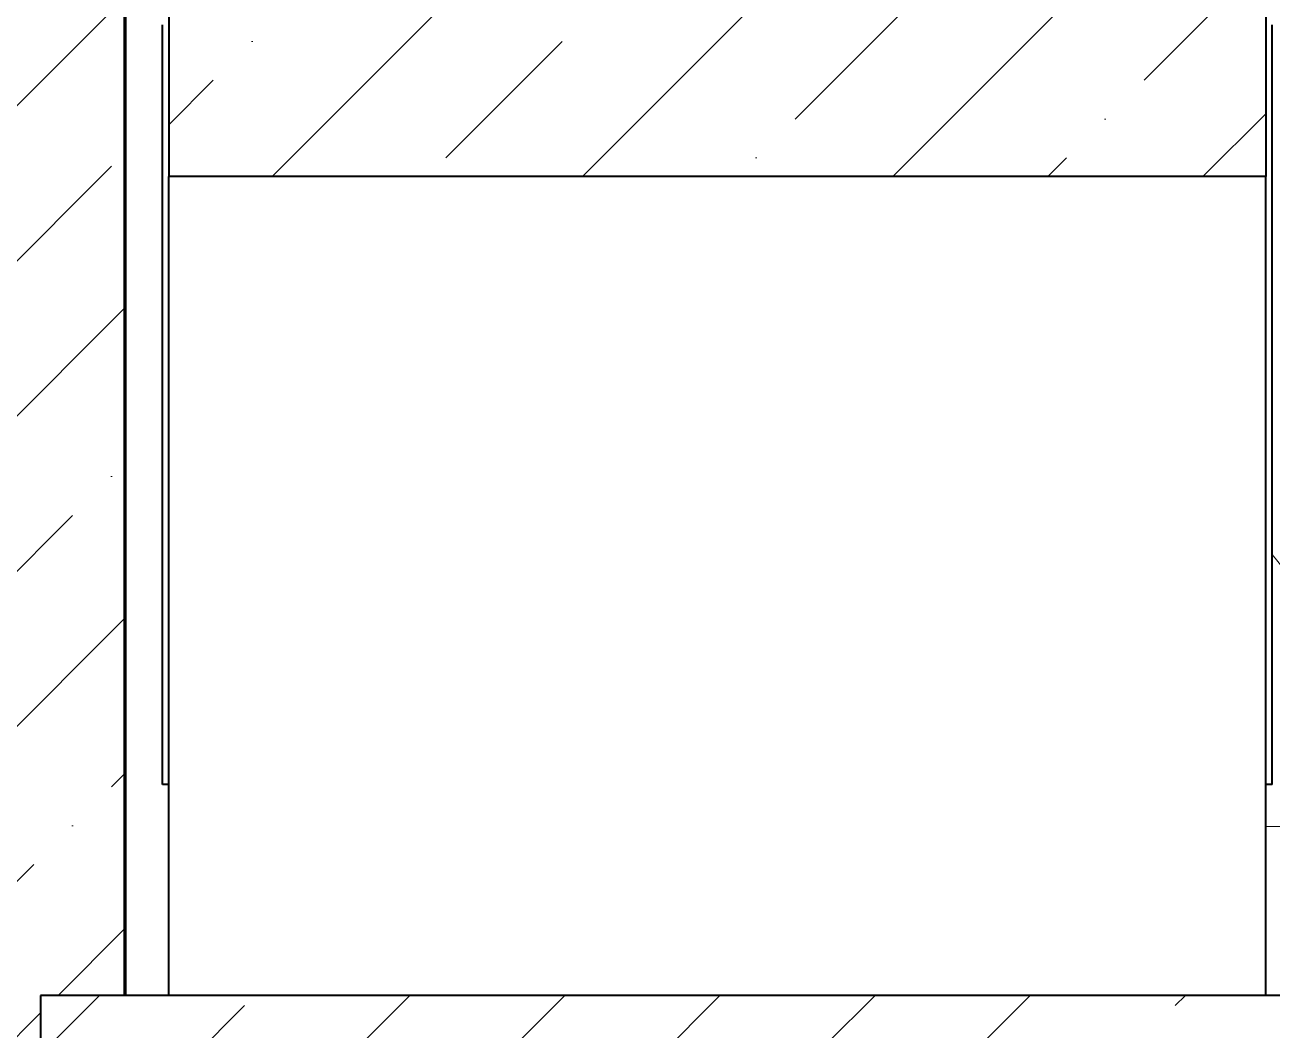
# Model space of a CAD drawing. Header units: feet. Extents: x -10410 to 374725, y -46422 to 88923.
# Drawn here: x 156430 to 157908, y -2741 to -1550 of the extents above; entities that cross this region are included whole.
import ezdxf

# ---------------------------------------------------------------- set-up
doc = ezdxf.new("R2010")
doc.units = ezdxf.units.FT
doc.header["$MEASUREMENT"] = 0
doc.set_wipeout_variables(frame=1)
doc.linetypes.add('Wipeout_Contour', pattern=[1000, 0, -1000])
for name, color, linetype in [('Конструктив - Лестницы', 7, 'Continuous'), ('Конструктив - Стены Несущие', 7, 'Continuous'), ('Местность - Рельеф', 7, 'Continuous')]:
    doc.layers.add(name, color=color, linetype=linetype)
for name, color, linetype, lineweight in [('Конструктив - Лестницы_Ном._пера__21', 7, 'Continuous', 40), ('Конструктив - Перекрытия_Ном._пера__21', 7, 'Continuous', 40), ('Конструктив - Стены Несущие_Ном._пера__1', 7, 'Continuous', 20), ('Конструктив - Стены Несущие_Ном._пера__120', 7, 'Continuous', 5), ('Конструктив - Стены Несущие_Ном._пера__47', 7, 'Continuous', 80), ('Конструктив - Стены Несущие_Ном._пера__74', 255, 'Continuous', 0)]:
    doc.layers.add(name, color=color, linetype=linetype, lineweight=lineweight)

msp = doc.modelspace()

# ---------------------------------------------------------------- wipeouts: each hides what was drawn before it
at = {"color": 254, "linetype": 'Wipeout_Contour', "lineweight": 0, "ltscale": 790806.086206}
msp.add_wipeout([(157900.32072, -2499.99999), (157900.32071, -2700.00002), (158333.44881, -2700), (158333.44881, -2500), (158233.44881, -2500)], dxfattribs=at).dxf.layer = 'Конструктив - Стены Несущие'

# ---------------------------------------------------------------- next in the draw order: wipeouts: each hides what was drawn before it
at = {"color": 254, "linetype": 'Wipeout_Contour', "lineweight": 0, "ltscale": 2673531.270622214}
msp.add_wipeout([(156548.16301, -299.99999), (156548.16301, -2700.00002), (156600.32072, -2700.00002), (156600.32072, -2450.00001), (156592.82072, -2450.00001), (156592.82072, -380.98997), (156607.82072, -380.98997), (156607.82072, -1350), (157424.44883, -1350), (157424.44883, -562.99999), (157892.8207, -562.99999), (157892.8207, -380.98997), (157907.8207, -380.98997), (157907.8207, -562.99999), (158092.8207, -562.99999), (158092.8207, -499.99999), (158092.8207, -300.00006)], dxfattribs=at).dxf.layer = 'Конструктив - Стены Несущие'

# ---------------------------------------------------------------- next in the draw order: hatches: boundary and pattern name
at = {"layer": 'Конструктив - Стены Несущие_Ном._пера__120', "linetype": 'Continuous'}
h = msp.add_hatch(dxfattribs=at)
h.set_pattern_fill('ЖЕЛЕЗОБЕТОН', color=256, style=0, pattern_type=2)
h.set_pattern_definition([(45, (156348.16, -1350), (-183.848, 183.848), []), (45, (156256.24, -1258.08), (-183.848, 183.848), [195, -65, 0, -65])])
h.paths.add_polyline_path([(156148.16301, -3656.83634), (156548.16299, -3656.83634), (156548.16299, -3000.00001), (156448.16294, -3000.00001), (156448.16294, -2700.00002), (156548.16299, -2700.00002), (156548.16299, -299.99999), (156448.16294, -299.99999), (156448.16294, 0), (156148.16301, 0), (156148.16301, -2700.00002), (156148.16301, -3000.00001)])

# ---------------------------------------------------------------- next in the draw order: wipeouts: each hides what was drawn before it
at = {"color": 254, "linetype": 'Wipeout_Contour', "lineweight": 0, "ltscale": 469816.829448}
msp.add_wipeout([(156592.92071, -1550), (156600.32072, -1624.99999), (156600.32072, -1550)], dxfattribs=at).dxf.layer = 'Конструктив - Лестницы'
at = {"color": 254, "linetype": 'Wipeout_Contour', "lineweight": 0, "ltscale": 626430.939867}
msp.add_wipeout([(156600.32071, -1700), (156592.92071, -1700), (156600.32071, -1774.99996), (156600.32071, -1729.49998)], dxfattribs=at).dxf.layer = 'Конструктив - Лестницы'
at = {"color": 254, "linetype": 'Wipeout_Contour', "lineweight": 0, "ltscale": 626437.603839}
msp.add_wipeout([(156592.92071, -1850.00001), (156600.32072, -1924.99998), (156600.32072, -1860), (156600.32072, -1850.00001)], dxfattribs=at).dxf.layer = 'Конструктив - Лестницы'
at = {"color": 254, "linetype": 'Wipeout_Contour', "lineweight": 0, "ltscale": 469832.344421}
msp.add_wipeout([(156592.92071, -2000), (156600.32071, -2074.99991), (156600.32071, -2000)], dxfattribs=at).dxf.layer = 'Конструктив - Лестницы'
at = {"color": 254, "linetype": 'Wipeout_Contour', "lineweight": 0, "ltscale": 469838.377985}
msp.add_wipeout([(156592.92071, -2150), (156600.32072, -2224.99999), (156600.32072, -2150)], dxfattribs=at).dxf.layer = 'Конструктив - Лестницы'
at = {"color": 254, "linetype": 'Wipeout_Contour', "lineweight": 0, "ltscale": 626461.694241}
msp.add_wipeout([(156592.92071, -2300.00002), (156600.32071, -2374.99991), (156600.32071, -2310.00001), (156600.32071, -2300.00002)], dxfattribs=at).dxf.layer = 'Конструктив - Лестницы'
at = {"color": 254, "linetype": 'Wipeout_Contour', "lineweight": 0, "ltscale": 473775.358432}
msp.add_wipeout([(157907.82071, -2300), (157907.72071, -2300), (157907.82071, -2450)], dxfattribs=at).dxf.layer = 'Конструктив - Лестницы'
at = {"color": 254, "linetype": 'Wipeout_Contour', "lineweight": 0, "ltscale": 473627.412831}
msp.add_wipeout([(157900.32071, -2683.61), (157758.27392, -2700.00002), (157900.32071, -2700.00002)], dxfattribs=at).dxf.layer = 'Конструктив - Лестницы'

# ---------------------------------------------------------------- next in the draw order: wipeouts: each hides what was drawn before it
at = {"color": 254, "linetype": 'Wipeout_Contour', "lineweight": 0, "ltscale": 473768.876361}
msp.add_wipeout([(157907.82071, -2150), (157907.72071, -2150), (157907.82071, -2300)], dxfattribs=at).dxf.layer = 'Конструктив - Лестницы'
at = {"color": 254, "linetype": 'Wipeout_Contour', "lineweight": 0, "ltscale": 939695.891795}
msp.add_wipeout([(156600.32072, -2375.00006), (156592.92071, -2300), (156592.92071, -2450.00001), (156600.32072, -2450.00001), (156600.32072, -2400), (156600.32072, -2383.61)], dxfattribs=at).dxf.layer = 'Конструктив - Лестницы'
at = {"color": 254, "linetype": 'Wipeout_Contour', "lineweight": 0, "ltscale": 628951.518345}
msp.add_wipeout([(156600.32072, -2700.00002), (157758.27392, -2700.00002), (157900.32071, -2683.61), (156600.32072, -2683.61)], dxfattribs=at).dxf.layer = 'Конструктив - Лестницы'

# ---------------------------------------------------------------- next in the draw order: wipeouts: each hides what was drawn before it
at = {"color": 254, "linetype": 'Wipeout_Contour', "lineweight": 0, "ltscale": 473762.82163}
msp.add_wipeout([(157907.72071, -2000), (157907.82071, -2150), (157907.82071, -2000)], dxfattribs=at).dxf.layer = 'Конструктив - Лестницы'
at = {"color": 254, "linetype": 'Wipeout_Contour', "lineweight": 0, "ltscale": 939682.785996}
msp.add_wipeout([(156600.32071, -2224.99998), (156592.92071, -2150), (156592.92071, -2300), (156600.32071, -2300), (156600.32071, -2250.00001), (156600.32071, -2248.61)], dxfattribs=at).dxf.layer = 'Конструктив - Лестницы'
at = {"color": 254, "linetype": 'Wipeout_Contour', "lineweight": 0, "ltscale": 473778.529177}
msp.add_wipeout([(157907.82071, -2450), (157907.72071, -2300), (157907.72071, -2450)], dxfattribs=at).dxf.layer = 'Конструктив - Лестницы'
at = {"color": 254, "linetype": 'Wipeout_Contour', "lineweight": 0, "ltscale": 472466.591215}
msp.add_wipeout([(157900.32071, -2683.61), (157900.32071, -2533.61), (156600.32071, -2683.61)], dxfattribs=at).dxf.layer = 'Конструктив - Лестницы'

# ---------------------------------------------------------------- next in the draw order: wipeouts: each hides what was drawn before it
at = {"color": 254, "linetype": 'Wipeout_Contour', "lineweight": 0, "ltscale": 473757.194257}
msp.add_wipeout([(157907.82071, -1850), (157907.72071, -1850), (157907.82071, -2000)], dxfattribs=at).dxf.layer = 'Конструктив - Лестницы'
at = {"color": 254, "linetype": 'Wipeout_Contour', "lineweight": 0, "ltscale": 626442.524638}
msp.add_wipeout([(156592.92071, -2149.99999), (156600.32072, -2149.99999), (156600.32071, -2074.99992), (156592.92071, -2000)], dxfattribs=at).dxf.layer = 'Конструктив - Лестницы'
at = {"color": 254, "linetype": 'Wipeout_Contour', "lineweight": 0, "ltscale": 473771.903726}
msp.add_wipeout([(157907.82071, -2300), (157907.72071, -2150), (157907.72071, -2300)], dxfattribs=at).dxf.layer = 'Конструктив - Лестницы'
at = {"color": 254, "linetype": 'Wipeout_Contour', "lineweight": 0, "ltscale": 469831.099191}
msp.add_wipeout([(156592.92071, -2300), (156592.82071, -2300), (156592.92071, -2450)], dxfattribs=at).dxf.layer = 'Конструктив - Лестницы'
at = {"color": 254, "linetype": 'Wipeout_Contour', "lineweight": 0, "ltscale": 471165.265438}
msp.add_wipeout([(157900.32071, -2533.61), (156600.32071, -2533.61), (156600.32071, -2683.61)], dxfattribs=at).dxf.layer = 'Конструктив - Лестницы'

# ---------------------------------------------------------------- next in the draw order: wipeouts: each hides what was drawn before it
at = {"color": 254, "linetype": 'Wipeout_Contour', "lineweight": 0, "ltscale": 473751.994255}
msp.add_wipeout([(157907.82071, -1700), (157907.72071, -1700), (157907.82071, -1850)], dxfattribs=at).dxf.layer = 'Конструктив - Лестницы'
at = {"color": 254, "linetype": 'Wipeout_Contour', "lineweight": 0, "ltscale": 783046.548552}
msp.add_wipeout([(156600.32072, -1924.99997), (156592.92071, -1850), (156592.92071, -2000), (156600.32072, -2000), (156600.32072, -1933.60999)], dxfattribs=at).dxf.layer = 'Конструктив - Лестницы'
at = {"color": 254, "linetype": 'Wipeout_Contour', "lineweight": 0, "ltscale": 473765.705609}
msp.add_wipeout([(157907.72071, -2000), (157907.72071, -2150), (157907.82071, -2150)], dxfattribs=at).dxf.layer = 'Конструктив - Лестницы'
at = {"color": 254, "linetype": 'Wipeout_Contour', "lineweight": 0, "ltscale": 469824.562702}
msp.add_wipeout([(156592.92071, -2150), (156592.82071, -2150), (156592.92071, -2300)], dxfattribs=at).dxf.layer = 'Конструктив - Лестницы'
at = {"color": 254, "linetype": 'Wipeout_Contour', "lineweight": 0, "ltscale": 631686.440468}
msp.add_wipeout([(157907.72071, -2300), (157900.32071, -2300), (157900.32071, -2374.99999), (157907.72071, -2450)], dxfattribs=at).dxf.layer = 'Конструктив - Лестницы'

# ---------------------------------------------------------------- next in the draw order: wipeouts: each hides what was drawn before it
at = {"color": 254, "linetype": 'Wipeout_Contour', "lineweight": 0, "ltscale": 473747.22164}
msp.add_wipeout([(157907.82071, -1550), (157907.72071, -1550), (157907.82071, -1700)], dxfattribs=at).dxf.layer = 'Конструктив - Лестницы'
at = {"color": 254, "linetype": 'Wipeout_Contour', "lineweight": 0, "ltscale": 939647.775427}
msp.add_wipeout([(156592.92071, -1849.99999), (156600.32072, -1849.99999), (156600.32072, -1800), (156600.32072, -1783.61), (156600.32072, -1775), (156592.92071, -1700)], dxfattribs=at).dxf.layer = 'Конструктив - Лестницы'
at = {"color": 254, "linetype": 'Wipeout_Contour', "lineweight": 0, "ltscale": 473759.934843}
msp.add_wipeout([(157907.82071, -2000), (157907.72071, -1850), (157907.72071, -2000)], dxfattribs=at).dxf.layer = 'Конструктив - Лестницы'
at = {"color": 254, "linetype": 'Wipeout_Contour', "lineweight": 0, "ltscale": 469818.457138}
msp.add_wipeout([(156592.82071, -2000), (156592.92071, -2150), (156592.92071, -2000)], dxfattribs=at).dxf.layer = 'Конструктив - Лестницы'
at = {"color": 254, "linetype": 'Wipeout_Contour', "lineweight": 0, "ltscale": 631677.773611}
msp.add_wipeout([(157907.72071, -2150), (157900.32071, -2150), (157900.32071, -2224.99999), (157907.72071, -2300)], dxfattribs=at).dxf.layer = 'Конструктив - Лестницы'
at = {"color": 254, "linetype": 'Wipeout_Contour', "lineweight": 0, "ltscale": 469834.288998}
msp.add_wipeout([(156592.92071, -2450), (156592.82071, -2300), (156592.82071, -2450)], dxfattribs=at).dxf.layer = 'Конструктив - Лестницы'
at = {"color": 254, "linetype": 'Wipeout_Contour', "lineweight": 0, "ltscale": 631683.546188}
msp.add_wipeout([(157900.32071, -2374.99998), (157900.32071, -2383.61), (157900.32071, -2449.99999), (157907.72071, -2449.99999)], dxfattribs=at).dxf.layer = 'Конструктив - Лестницы'

# ---------------------------------------------------------------- next in the draw order: wipeouts: each hides what was drawn before it
at = {"color": 254, "linetype": 'Wipeout_Contour', "lineweight": 0, "ltscale": 626421.04442}
msp.add_wipeout([(156592.92071, -1550), (156592.92071, -1700), (156600.32072, -1700), (156600.32072, -1624.99999)], dxfattribs=at).dxf.layer = 'Конструктив - Лестницы'
at = {"color": 254, "linetype": 'Wipeout_Contour', "lineweight": 0, "ltscale": 473754.591443}
msp.add_wipeout([(157907.82071, -1850), (157907.72071, -1700), (157907.72071, -1850)], dxfattribs=at).dxf.layer = 'Конструктив - Лестницы'
at = {"color": 254, "linetype": 'Wipeout_Contour', "lineweight": 0, "ltscale": 469812.78252}
msp.add_wipeout([(156592.92071, -1850), (156592.82071, -1850), (156592.92071, -2000)], dxfattribs=at).dxf.layer = 'Конструктив - Лестницы'
at = {"color": 254, "linetype": 'Wipeout_Contour', "lineweight": 0, "ltscale": 631669.676554}
msp.add_wipeout([(157900.32071, -1999.99999), (157900.32071, -2074.99996), (157907.72071, -2150), (157907.72071, -1999.99999)], dxfattribs=at).dxf.layer = 'Конструктив - Лестницы'
at = {"color": 254, "linetype": 'Wipeout_Contour', "lineweight": 0, "ltscale": 469827.607926}
msp.add_wipeout([(156592.92071, -2300), (156592.82071, -2150), (156592.82071, -2300)], dxfattribs=at).dxf.layer = 'Конструктив - Лестницы'
at = {"color": 254, "linetype": 'Wipeout_Contour', "lineweight": 0, "ltscale": 789591.484978}
msp.add_wipeout([(157907.72071, -2299.99999), (157900.32071, -2224.99998), (157900.32071, -2233.61), (157900.32071, -2248.61), (157900.32071, -2299.99999)], dxfattribs=at).dxf.layer = 'Конструктив - Лестницы'
at = {"color": 254, "linetype": 'Wipeout_Contour', "lineweight": 0, "ltscale": 472459.279344}
msp.add_wipeout([(157900.32071, -2533.61), (157900.32071, -2383.61), (156600.32071, -2533.61)], dxfattribs=at).dxf.layer = 'Конструктив - Лестницы'

# ---------------------------------------------------------------- next in the draw order: wipeouts: each hides what was drawn before it
at = {"color": 254, "linetype": 'Wipeout_Contour', "lineweight": 0, "ltscale": 626415.033579}
msp.add_wipeout([(156592.92071, -1400.00001), (156592.92071, -1550), (156600.32072, -1550), (156600.32072, -1475)], dxfattribs=at).dxf.layer = 'Конструктив - Лестницы'
at = {"color": 254, "linetype": 'Wipeout_Contour', "lineweight": 0, "ltscale": 473749.675423}
msp.add_wipeout([(157907.82071, -1700), (157907.72071, -1550), (157907.72071, -1700)], dxfattribs=at).dxf.layer = 'Конструктив - Лестницы'
at = {"color": 254, "linetype": 'Wipeout_Contour', "lineweight": 0, "ltscale": 469807.538861}
msp.add_wipeout([(156592.92071, -1700), (156592.82071, -1700), (156592.92071, -1850)], dxfattribs=at).dxf.layer = 'Конструктив - Лестницы'
at = {"color": 254, "linetype": 'Wipeout_Contour', "lineweight": 0, "ltscale": 631662.149317}
msp.add_wipeout([(157907.72071, -1850), (157900.32071, -1850), (157900.32071, -1924.99999), (157907.72071, -2000)], dxfattribs=at).dxf.layer = 'Конструктив - Лестницы'
at = {"color": 254, "linetype": 'Wipeout_Contour', "lineweight": 0, "ltscale": 469821.357773}
msp.add_wipeout([(156592.82071, -2000), (156592.82071, -2150), (156592.92071, -2150)], dxfattribs=at).dxf.layer = 'Конструктив - Лестницы'
at = {"color": 254, "linetype": 'Wipeout_Contour', "lineweight": 0, "ltscale": 473751.77482}
msp.add_wipeout([(157900.32071, -2074.99994), (157900.32071, -2149.99999), (157907.72071, -2149.99999)], dxfattribs=at).dxf.layer = 'Конструктив - Лестницы'
at = {"color": 254, "linetype": 'Wipeout_Contour', "lineweight": 0, "ltscale": 471158.077595}
msp.add_wipeout([(157900.32071, -2383.61), (156600.32071, -2383.61), (156600.32071, -2533.61)], dxfattribs=at).dxf.layer = 'Конструктив - Лестницы'

# ---------------------------------------------------------------- next in the draw order: wipeouts: each hides what was drawn before it
at = {"color": 254, "linetype": 'Wipeout_Contour', "lineweight": 0, "ltscale": 469802.726175}
msp.add_wipeout([(156592.92071, -1550), (156592.82071, -1550), (156592.92071, -1700)], dxfattribs=at).dxf.layer = 'Конструктив - Лестницы'
at = {"color": 254, "linetype": 'Wipeout_Contour', "lineweight": 0, "ltscale": 789565.480755}
msp.add_wipeout([(157900.32071, -1729.49998), (157900.32071, -1774.99999), (157907.72071, -1850), (157907.72071, -1700), (157900.32071, -1700)], dxfattribs=at).dxf.layer = 'Конструктив - Лестницы'
at = {"color": 254, "linetype": 'Wipeout_Contour', "lineweight": 0, "ltscale": 469815.538559}
msp.add_wipeout([(156592.92071, -2000), (156592.82071, -1850), (156592.82071, -2000)], dxfattribs=at).dxf.layer = 'Конструктив - Лестницы'
at = {"color": 254, "linetype": 'Wipeout_Contour', "lineweight": 0, "ltscale": 789571.429135}
msp.add_wipeout([(157907.72071, -1999.99999), (157900.32071, -1924.99998), (157900.32071, -1933.61), (157900.32071, -1948.61), (157900.32071, -1999.99999)], dxfattribs=at).dxf.layer = 'Конструктив - Лестницы'
at = {"color": 254, "linetype": 'Wipeout_Contour', "lineweight": 0, "ltscale": 472452.395982}
msp.add_wipeout([(157900.32071, -2233.61), (156600.32071, -2383.61), (157900.32071, -2383.61)], dxfattribs=at).dxf.layer = 'Конструктив - Лестницы'

# ---------------------------------------------------------------- next in the draw order: wipeouts: each hides what was drawn before it
at = {"color": 254, "linetype": 'Wipeout_Contour', "lineweight": 0, "ltscale": 631648.804388}
msp.add_wipeout([(157907.72071, -1550), (157900.32071, -1550), (157900.32071, -1624.99999), (157907.72071, -1700)], dxfattribs=at).dxf.layer = 'Конструктив - Лестницы'
at = {"color": 254, "linetype": 'Wipeout_Contour', "lineweight": 0, "ltscale": 469810.150297}
msp.add_wipeout([(156592.92071, -1850), (156592.82071, -1700), (156592.82071, -1850)], dxfattribs=at).dxf.layer = 'Конструктив - Лестницы'
at = {"color": 254, "linetype": 'Wipeout_Contour', "lineweight": 0, "ltscale": 631651.407546}
msp.add_wipeout([(157907.72071, -1849.99999), (157900.32071, -1774.99998), (157900.32071, -1783.61), (157900.32071, -1849.99999)], dxfattribs=at).dxf.layer = 'Конструктив - Лестницы'
at = {"color": 254, "linetype": 'Wipeout_Contour', "lineweight": 0, "ltscale": 471151.319446}
msp.add_wipeout([(156600.32071, -2233.61), (156600.32071, -2383.61), (157900.32071, -2233.61)], dxfattribs=at).dxf.layer = 'Конструктив - Лестницы'

# ---------------------------------------------------------------- next in the draw order: wipeouts: each hides what was drawn before it
at = {"color": 254, "linetype": 'Wipeout_Contour', "lineweight": 0, "ltscale": 789550.09888}
msp.add_wipeout([(157900.32071, -1475), (157907.72071, -1550), (157907.72071, -1400.00001), (157900.32071, -1400.00001), (157900.32071, -1410)], dxfattribs=at).dxf.layer = 'Конструктив - Лестницы'
at = {"color": 254, "linetype": 'Wipeout_Contour', "lineweight": 0, "ltscale": 469805.193003}
msp.add_wipeout([(156592.92071, -1700), (156592.82071, -1550), (156592.82071, -1700)], dxfattribs=at).dxf.layer = 'Конструктив - Лестницы'
at = {"color": 254, "linetype": 'Wipeout_Contour', "lineweight": 0, "ltscale": 473735.530438}
msp.add_wipeout([(157900.32071, -1624.99999), (157900.32071, -1700), (157907.72071, -1700)], dxfattribs=at).dxf.layer = 'Конструктив - Лестницы'
at = {"color": 254, "linetype": 'Wipeout_Contour', "lineweight": 0, "ltscale": 472445.941146}
msp.add_wipeout([(157900.32071, -2233.61), (157900.32071, -2083.61), (156600.32071, -2233.61)], dxfattribs=at).dxf.layer = 'Конструктив - Лестницы'

# ---------------------------------------------------------------- next in the draw order: wipeouts: each hides what was drawn before it
at = {"color": 254, "linetype": 'Wipeout_Contour', "lineweight": 0, "ltscale": 473730.970437}
msp.add_wipeout([(157900.32071, -1475), (157900.32071, -1550), (157907.72071, -1550)], dxfattribs=at).dxf.layer = 'Конструктив - Лестницы'
at = {"color": 254, "linetype": 'Wipeout_Contour', "lineweight": 0, "ltscale": 471144.991011}
msp.add_wipeout([(157900.32071, -2083.61), (156600.32071, -2083.61), (156600.32071, -2233.61)], dxfattribs=at).dxf.layer = 'Конструктив - Лестницы'

# ---------------------------------------------------------------- next in the draw order: wipeouts: each hides what was drawn before it
at = {"color": 254, "linetype": 'Wipeout_Contour', "lineweight": 0, "ltscale": 472439.914854}
msp.add_wipeout([(157900.32071, -1933.61), (156600.32071, -2083.61), (157900.32071, -2083.61)], dxfattribs=at).dxf.layer = 'Конструктив - Лестницы'

# ---------------------------------------------------------------- next in the draw order: wipeouts: each hides what was drawn before it
at = {"color": 254, "linetype": 'Wipeout_Contour', "lineweight": 0, "ltscale": 471139.092308}
msp.add_wipeout([(156600.32071, -1933.61), (156600.32071, -2083.61), (157900.32071, -1933.61)], dxfattribs=at).dxf.layer = 'Конструктив - Лестницы'

# ---------------------------------------------------------------- next in the draw order: wipeouts: each hides what was drawn before it
at = {"color": 254, "linetype": 'Wipeout_Contour', "lineweight": 0, "ltscale": 472434.317123}
msp.add_wipeout([(157900.32071, -1933.61), (157900.32071, -1783.61), (156600.32071, -1933.61)], dxfattribs=at).dxf.layer = 'Конструктив - Лестницы'

# ---------------------------------------------------------------- next in the draw order: wipeouts: each hides what was drawn before it
at = {"color": 254, "linetype": 'Wipeout_Contour', "lineweight": 0, "ltscale": 471133.623351}
msp.add_wipeout([(157900.32071, -1783.61), (156600.32071, -1783.61), (156600.32071, -1933.61)], dxfattribs=at).dxf.layer = 'Конструктив - Лестницы'

# ---------------------------------------------------------------- next in the draw order: wipeouts: each hides what was drawn before it
at = {"color": 254, "linetype": 'Wipeout_Contour', "lineweight": 0, "ltscale": 629509.098942}
msp.add_wipeout([(157900.32071, -1783.61), (157900.32071, -1729.49998), (157069.27421, -1729.49998), (156600.32071, -1783.61)], dxfattribs=at).dxf.layer = 'Конструктив - Лестницы'

# ---------------------------------------------------------------- next in the draw order: wipeouts: each hides what was drawn before it
at = {"color": 254, "linetype": 'Wipeout_Contour', "lineweight": 0, "ltscale": 470299.638449}
msp.add_wipeout([(156600.32071, -1729.49998), (156600.32071, -1783.61), (157069.27421, -1729.49998)], dxfattribs=at).dxf.layer = 'Конструктив - Лестницы'

# ---------------------------------------------------------------- next in the draw order: hatches: boundary and pattern name
at = {"layer": 'Конструктив - Стены Несущие_Ном._пера__120', "linetype": 'Continuous'}
h = msp.add_hatch(dxfattribs=at)
h.set_pattern_fill('ЖЕЛЕЗОБЕТОН', color=256, style=0, pattern_type=2)
h.set_pattern_definition([(45, (157250.32, -1569.75), (-183.85, 183.85), []), (45, (157158.4, -1477.83), (-183.85, 183.85), [195, -65, 0, -65])])
h.paths.add_polyline_path([(156600.32071, -1729.49998), (157069.27421, -1729.49998), (157900.32071, -1729.49998), (157900.32071, -1410), (156600.32071, -1410)])

# ---------------------------------------------------------------- next in the draw order: linework, layer by layer
at = {"layer": 'Конструктив - Стены Несущие_Ном._пера__1', "linetype": 'Continuous', "flags": 128}
msp.add_lwpolyline([(156600.32071, -1729.49998), (157069.27421, -1729.49998), (157900.32071, -1729.49998), (157900.32071, -1410), (156600.32071, -1410)], close=True, dxfattribs=at)

# ---------------------------------------------------------------- next in the draw order: wipeouts: each hides what was drawn before it
at = {"color": 254, "linetype": 'Wipeout_Contour', "lineweight": 0, "ltscale": 3234304.132017866}
msp.add_wipeout([(153816.54679, -1049.99989), (153816.54679, -2049.9999), (155650.12751, -2049.9999), (155650.12751, -3672.67613), (155650.12751, -4114.14605), (166148.16293, -4114.14605), (166782.8501, -4114.14605), (166782.8501, -3672.67613), (166782.8501, -2049.9999), (168515.66635, -2049.9999), (168515.66635, -1049.99989), (166782.8501, -1049.99989), (166445.60584, -1049.99989), (166148.16293, -1049.99989), (166148.16293, -2049.9999), (166148.16293, -3672.67613), (156148.163, -3672.67613), (156148.163, -2049.9999), (156148.163, -1049.99989), (155650.12751, -1049.99989)], dxfattribs=at).dxf.layer = 'Местность - Рельеф'

# ---------------------------------------------------------------- next in the draw order: hatches: boundary and pattern name
at = {"layer": 'Конструктив - Стены Несущие_Ном._пера__120', "linetype": 'Continuous'}
h = msp.add_hatch(dxfattribs=at)
h.set_pattern_fill('ЖЕЛЕЗОБЕТОН', color=256, style=0, pattern_type=2)
h.set_pattern_definition([(45, (161148.16, -2850), (-183.848, 183.848), []), (45, (161056.24, -2758.08), (-183.848, 183.848), [195, -65, 0, -65])])
h.paths.add_polyline_path([(165848.16288, -2699.99995), (156448.16295, -2699.99995), (156448.16295, -3000.00006), (159448.16305, -3000.00006), (159448.16305, -3656.83634), (159848.16296, -3656.83634), (159848.16296, -3000.00006), (165848.16288, -3000.00006)])

# ---------------------------------------------------------------- next in the draw order: linework, layer by layer
at = {"layer": 'Конструктив - Лестницы_Ном._пера__21', "linetype": 'Continuous'}
for p, q in [((156600.32071, -1410), (156600.32071, -1729.49998)), ((157900.32071, -1410), (157900.32071, -1729.49998)), ((156592.82071, -1700), (156592.82071, -1550)), ((157907.82071, -1700), (157907.82071, -1550)), ((156592.82071, -1850), (156592.82071, -1700)), ((157907.82071, -1850), (157907.82071, -1700)), ((156600.32071, -1783.61), (156600.32071, -1729.49998)), ((157900.32071, -1783.61), (157900.32071, -1729.49998)), ((156600.32071, -1933.61), (156600.32071, -1783.61)), ((157900.32071, -1933.61), (157900.32071, -1783.61)), ((156592.82071, -2000), (156592.82071, -1850)), ((157907.82071, -2000), (157907.82071, -1850)), ((156600.32071, -2083.61), (156600.32071, -1933.61)), ((157900.32071, -2083.61), (157900.32071, -1933.61)), ((156592.82071, -2150), (156592.82071, -2000)), ((157907.82071, -2150), (157907.82071, -2000)), ((156600.32071, -2233.61), (156600.32071, -2083.61)), ((157900.32071, -2233.61), (157900.32071, -2083.61)), ((156592.82071, -2300), (156592.82071, -2150)), ((157907.82071, -2300), (157907.82071, -2150)), ((156600.32071, -2383.61), (156600.32071, -2233.61)), ((157900.32071, -2383.61), (157900.32071, -2233.61)), ((156592.82071, -2450), (156592.82071, -2300)), ((157907.82071, -2450), (157907.82071, -2300)), ((156600.32071, -2533.61), (156600.32071, -2383.61)), ((157900.32071, -2533.61), (157900.32071, -2383.61)), ((156592.92071, -2450), (156592.82071, -2450)), ((156600.32071, -2450), (156592.92071, -2450)), ((157907.72071, -2450), (157900.32071, -2450)), ((157907.82071, -2450), (157907.72071, -2450)), ((156600.32071, -2683.61), (156600.32071, -2533.61)), ((157900.32071, -2683.61), (157900.32071, -2533.61)), ((156600.32071, -2700), (156600.32071, -2683.61)), ((157900.32071, -2700), (157900.32071, -2683.61))]:
    msp.add_line(p, q, dxfattribs=at)
at = {"layer": 'Конструктив - Лестницы_Ном._пера__21', "linetype": 'Continuous', "flags": 128}
msp.add_lwpolyline([(157900.32071, -1729.49998), (157069.27421, -1729.49998), (156600.32071, -1729.49998)], dxfattribs=at)
at = {"layer": 'Конструктив - Перекрытия_Ном._пера__21', "linetype": 'Continuous'}
for p, q in [((156448.16295, -2700), (156448.16295, -3000)), ((159448.16301, -2700), (156448.16295, -2700))]:
    msp.add_line(p, q, dxfattribs=at)
at = {"layer": 'Конструктив - Стены Несущие_Ном._пера__120', "linetype": 'Continuous'}
msp.add_line((157900.32071, -2500), (158233.44881, -2500), dxfattribs=at)
at = {"layer": 'Конструктив - Стены Несущие_Ном._пера__47', "linetype": 'Continuous'}
for p, q in [((156548.16301, 6300), (156548.16301, -2700.00002)), ((156548.16301, -300), (156548.16301, -2700))]:
    msp.add_line(p, q, dxfattribs=at)
at = {"layer": 'Конструктив - Стены Несущие_Ном._пера__74', "linetype": 'Continuous'}
msp.add_line((157922.9047, -2196.06197), (157907.82071, -2177.54655), dxfattribs=at)

doc.saveas('drawing.dxf')
